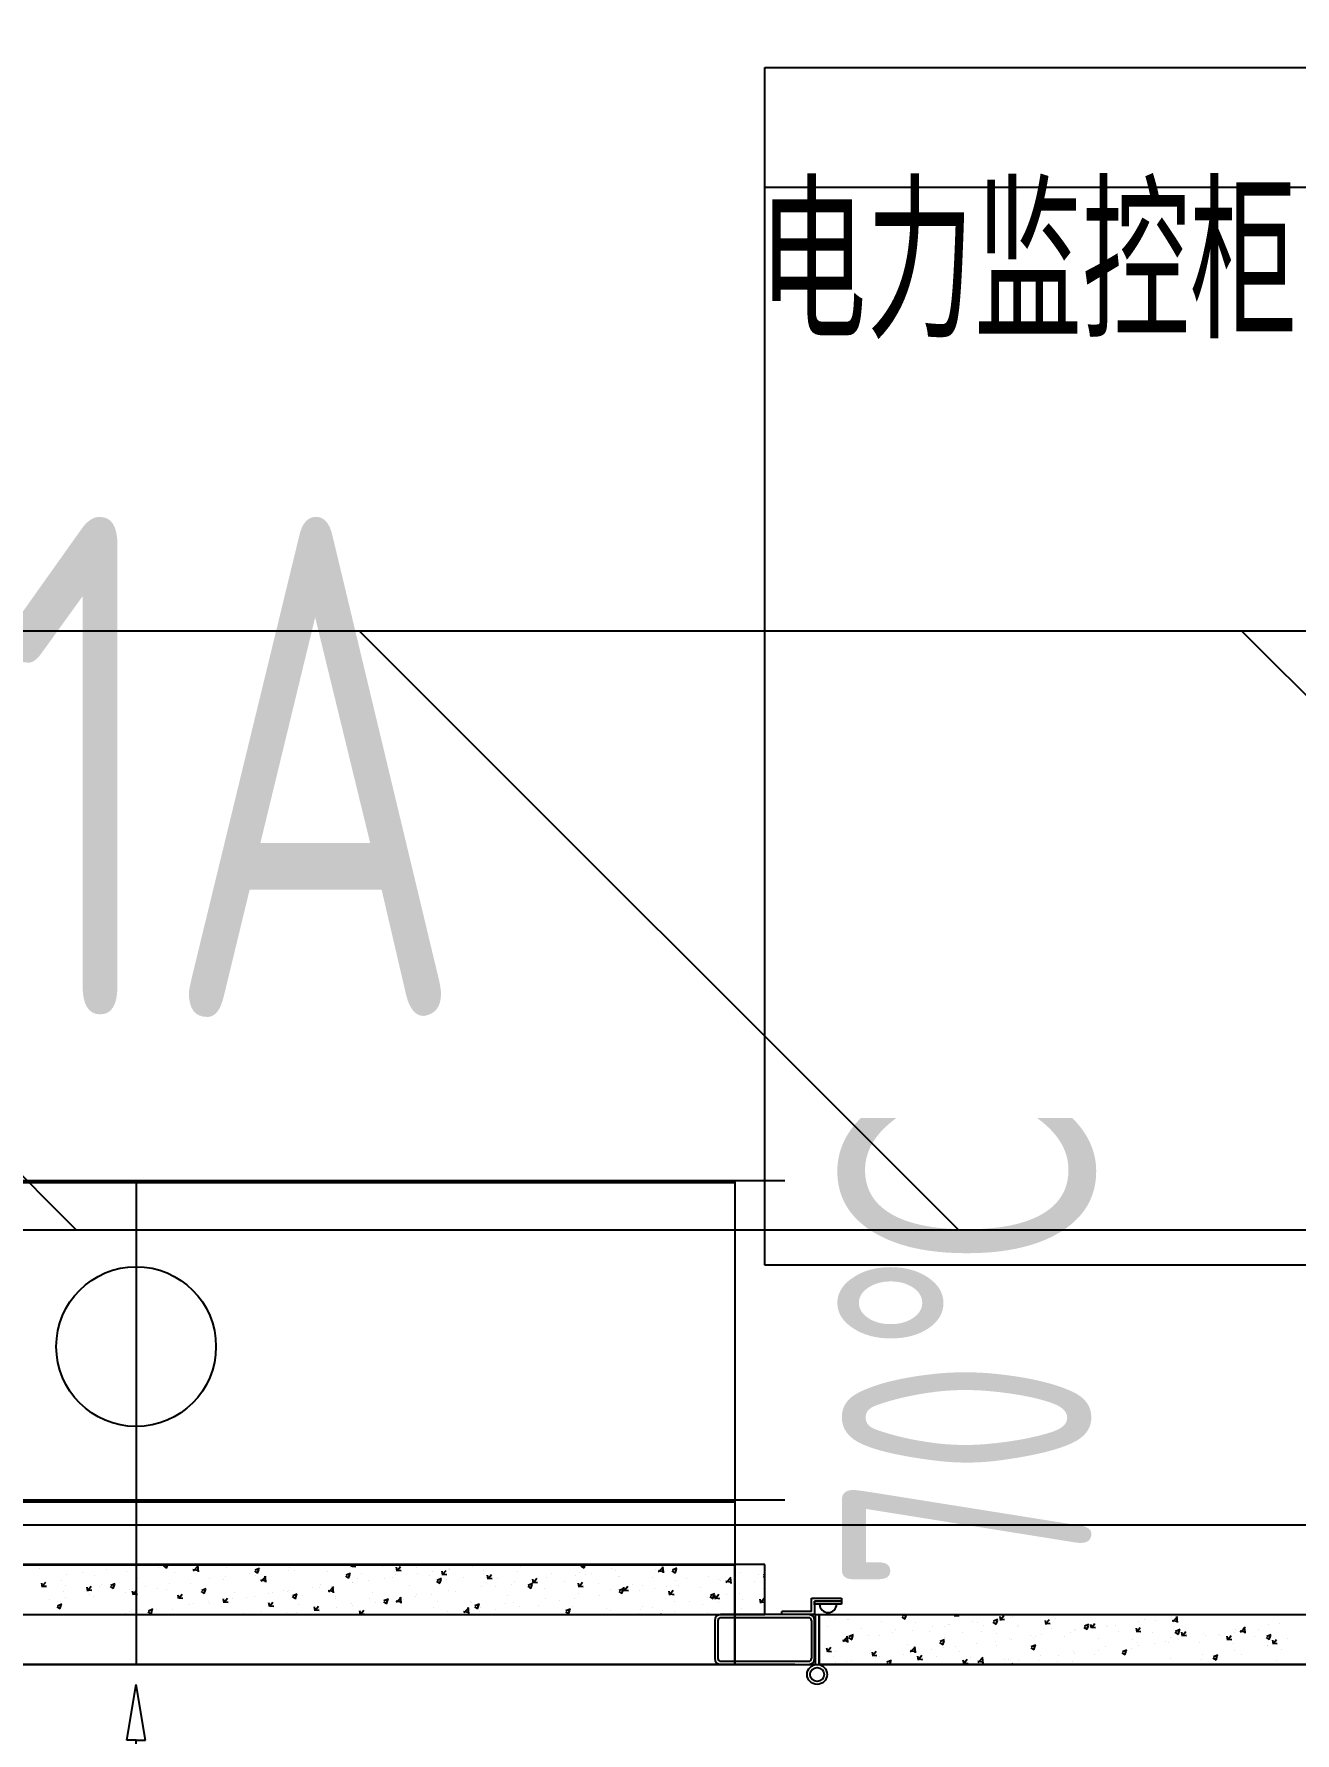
# Model space of a CAD drawing. Extents: x 758840 to 1108724, y -102573 to 143521.
# Drawn here: x 852511 to 853775, y 70424 to 72126 of the extents above; entities that cross this region are included whole.
import ezdxf
from ezdxf.enums import TextEntityAlignment as Align
from ezdxf.xclip import XClip

# ---------------------------------------------------------------- set-up
doc = ezdxf.new("R2010")
doc.units = 0
doc.header["$LTSCALE"] = 1000
doc.header["$MEASUREMENT"] = 0
for name, color, linetype in [('01装修-房间名称', 7, 'Continuous'), ('02电气-设备', 255, 'Continuous'), ('02电气-设备基础', 252, 'Continuous'), ('0421-暖通-风管-变压器区域排风', 3, 'Continuous'), ('电缆沟', 2, 'Continuous'), ('钢盖板', 6, 'Continuous')]:
    doc.layers.add(name, color=color, linetype=linetype)
doc.styles.get("Standard").update_dxf_attribs({"font": 'gbenor.shx', "bigfont": 'gbcbig.shx'})
doc.styles.add('TSSD_Dimension', font='Tssdeng.shx', dxfattribs={"width": 0.7, "bigfont": 'tssdchn.shx'})
doc.styles.add('设计说明', font='tssdeng.shx', dxfattribs={"width": 0.7, "bigfont": 'tssdchn.shx'})

# ---------------------------------------------------------------- blocks, each defined once
blk = doc.blocks.new('BD4-PAL0101-HVPM01')
at = {"layer": '02电气-设备'}
for p, q in [((8384534.9, -4142194.4), (8385134.9, -4142194.4)), ((8384534.9, -4143394.4), (8384534.9, -4142194.4)), ((8384534.9, -4142314.4), (8385134.9, -4142314.4)), ((8385134.9, -4143394.4), (8384534.9, -4143394.4)), ((8384534.9, -4143694.2), (8383684.9, -4143694.2)), ((8383932.9, -4143694.4), (8383933.3, -4143694.2)), ((8383935.5, -4143697.8), (8383936.7, -4143694.2)), ((8383962.7, -4143700.4), (8383967.6, -4143695.2)), ((8384121.2, -4143696.9), (8384120.7, -4143694.2)), ((8384121.4, -4143695.8), (8384122.7, -4143694.2)), ((8384200.5, -4143695.1), (8384200.5, -4143695.1)), ((8384252, -4143694.5), (8384252, -4143694.5)), ((8384351.3, -4143694.3), (8384351.4, -4143694.2)), ((8384353.9, -4143697.6), (8384355, -4143694.2)), ((8384425.7, -4143695), (8384425.7, -4143695)), ((8384534.9, -4143744.2), (8384534.9, -4143694.2)), ((8383808.6, -4143698.6), (8383808.6, -4143698.6)), ((8383811.4, -4143715.6), (8383814.5, -4143712)), ((8383829.9, -4143710.2), (8383829.9, -4143710.2)), ((8383835.4, -4143704.1), (8383835.4, -4143704.1)), ((8383851.3, -4143702.1), (8383851.3, -4143702.1)), ((8383862.9, -4143705.4), (8383862.9, -4143705.4)), ((8383875.4, -4143698.9), (8383875.4, -4143698.9)), ((8383895.5, -4143701), (8383895.5, -4143701)), ((8383906.9, -4143708.1), (8383906.9, -4143708.1)), ((8383927.6, -4143696.9), (8383927.6, -4143696.9)), ((8383932.4, -4143695.6), (8383935.5, -4143697.8)), ((8383943.9, -4143701.7), (8383943.9, -4143701.7)), ((8383961.7, -4143695.6), (8383961.7, -4143695.6)), ((8383962, -4143699), (8383967.7, -4143699.9)), ((8383967.5, -4143701.4), (8383966.8, -4143695.3)), ((8383978.8, -4143708.1), (8383978.8, -4143708.1)), ((8383981, -4143695.4), (8383981, -4143695.4)), ((8383992.4, -4143708.8), (8383992.4, -4143708.8)), ((8383994.7, -4143706), (8383994.7, -4143706)), ((8383995.6, -4143697), (8383995.6, -4143697)), ((8384018.8, -4143702.9), (8384018.8, -4143702.9)), ((8384023.6, -4143700.7), (8384026.8, -4143702.9)), ((8384024.2, -4143699.5), (8384028.6, -4143697.8)), ((8384024.5, -4143704.7), (8384024.5, -4143704.7)), ((8384026.8, -4143702.8), (8384028, -4143699)), ((8384029.5, -4143698.5), (8384029.5, -4143698.5)), ((8384029.8, -4143709.6), (8384035.5, -4143710.4)), ((8384030.5, -4143710.9), (8384035.4, -4143705.7)), ((8384035.2, -4143711.9), (8384034.5, -4143705.8)), ((8384057.4, -4143700), (8384057.4, -4143700)), ((8384058.9, -4143697.6), (8384058.9, -4143697.6)), ((8384063.4, -4143699.9), (8384063.4, -4143699.9)), ((8384074.8, -4143695.5), (8384074.8, -4143695.5)), ((8384090.1, -4143695.5), (8384090.1, -4143695.5)), ((8384097.3, -4143701.3), (8384097.3, -4143701.3)), ((8384114.9, -4143705.8), (8384118, -4143707.9)), ((8384115.4, -4143704.6), (8384119.9, -4143702.9)), ((8384118, -4143707.9), (8384119.3, -4143704.1)), ((8384121.4, -4143695.8), (8384125.2, -4143696.2)), ((8384122.2, -4143712.1), (8384122.2, -4143712.1)), ((8384126.5, -4143707.8), (8384126.5, -4143707.8)), ((8384131.2, -4143702.8), (8384131.2, -4143702.8)), ((8384138.1, -4143710), (8384138.1, -4143710)), ((8384151.7, -4143695.7), (8384151.7, -4143695.7)), ((8384154.3, -4143707.8), (8384154.3, -4143707.8)), ((8384162.1, -4143706.8), (8384162.1, -4143706.8)), ((8384163.5, -4143701.5), (8384163.5, -4143701.5)), ((8384165.1, -4143704.2), (8384165.1, -4143704.2)), ((8384166.8, -4143700.9), (8384166, -4143696.9)), ((8384167, -4143699.7), (8384170.1, -4143696.1)), ((8384167, -4143699.8), (8384170.8, -4143700.2)), ((8384185.6, -4143697.1), (8384185.6, -4143697.1)), ((8384186.9, -4143703.4), (8384186.9, -4143703.4)), ((8384199, -4143705.6), (8384199, -4143705.6)), ((8384202.3, -4143701.5), (8384202.3, -4143701.5)), ((8384206.1, -4143710.9), (8384209.3, -4143713)), ((8384206.7, -4143709.7), (8384211.1, -4143708)), ((8384209.3, -4143713), (8384210.6, -4143709.2)), ((8384212.3, -4143704.9), (8384211.6, -4143700.9)), ((8384212.5, -4143703.7), (8384215.6, -4143700.1)), ((8384212.5, -4143703.8), (8384216.3, -4143704.1)), ((8384215.8, -4143709), (8384215.8, -4143709)), ((8384218.1, -4143699.5), (8384218.1, -4143699.5)), ((8384219, -4143699.3), (8384219, -4143699.3)), ((8384219.5, -4143698.5), (8384219.5, -4143698.5)), ((8384232.9, -4143707.1), (8384232.9, -4143707.1)), ((8384242.2, -4143696.3), (8384242.2, -4143696.3)), ((8384252.8, -4143702.7), (8384252.8, -4143702.7)), ((8384253.4, -4143700), (8384253.4, -4143700)), ((8384257.9, -4143708.9), (8384257.1, -4143704.9)), ((8384258.1, -4143707.7), (8384261.1, -4143704.1)), ((8384258.1, -4143707.8), (8384261.9, -4143708.1)), ((8384266.8, -4143708.5), (8384266.8, -4143708.5)), ((8384283.8, -4143711.2), (8384283.8, -4143711.2)), ((8384287.3, -4143701.4), (8384287.3, -4143701.4)), ((8384289.8, -4143696.3), (8384289.8, -4143696.3)), ((8384300.7, -4143709.9), (8384300.7, -4143709.9)), ((8384303.4, -4143712.9), (8384302.7, -4143708.9)), ((8384303.6, -4143711.7), (8384306.7, -4143708)), ((8384303.6, -4143711.8), (8384307.4, -4143712.1)), ((8384305.5, -4143710.8), (8384305.5, -4143710.8)), ((8384315.9, -4143707.1), (8384315.9, -4143707.1)), ((8384321.2, -4143702.8), (8384321.2, -4143702.8)), ((8384334.6, -4143711.4), (8384334.6, -4143711.4)), ((8384345.6, -4143705.5), (8384345.6, -4143705.5)), ((8384348.9, -4143702.4), (8384348.9, -4143702.4)), ((8384349.2, -4143715.7), (8384352.2, -4143712)), ((8384350.7, -4143695.5), (8384353.9, -4143697.6)), ((8384351.1, -4143712.2), (8384351.1, -4143712.2)), ((8384355.1, -4143704.3), (8384355.1, -4143704.3)), ((8384361.5, -4143703.4), (8384361.5, -4143703.4)), ((8384381.5, -4143697.9), (8384381.5, -4143697.9)), ((8384385.6, -4143700.3), (8384385.6, -4143700.3)), ((8384388.1, -4143705.8), (8384388.1, -4143705.8)), ((8384389, -4143705.7), (8384389, -4143705.7)), ((8384422.9, -4143707.1), (8384422.9, -4143707.1)), ((8384425.2, -4143699.5), (8384425.2, -4143699.5)), ((8384428, -4143700.3), (8384433.7, -4143701.1)), ((8384428.6, -4143701.6), (8384433.6, -4143696.4)), ((8384433.4, -4143702.6), (8384432.7, -4143696.5)), ((8384442, -4143700.6), (8384445.2, -4143702.7)), ((8384442.6, -4143699.4), (8384447, -4143697.6)), ((8384445.1, -4143702.7), (8384446.4, -4143698.9)), ((8384445.8, -4143710.2), (8384445.8, -4143710.2)), ((8384456.8, -4143708.6), (8384456.8, -4143708.6)), ((8384478.4, -4143705.7), (8384478.4, -4143705.7)), ((8384489, -4143709.5), (8384489, -4143709.5)), ((8384490.7, -4143710), (8384490.7, -4143710)), ((8384495.8, -4143710.8), (8384501.4, -4143711.6)), ((8384496.4, -4143712.1), (8384501.4, -4143707)), ((8384501.2, -4143713.1), (8384500.5, -4143707.1)), ((8384504.9, -4143707.4), (8384504.9, -4143707.4)), ((8384510.4, -4143701.7), (8384510.4, -4143701.7)), ((8384524.6, -4143711.4), (8384524.6, -4143711.4)), ((8384529, -4143704.2), (8384529, -4143704.2)), ((8384533.3, -4143705.7), (8384534.9, -4143706.8)), ((8384533.8, -4143704.4), (8384534.9, -4143704)), ((8383811.2, -4143716.8), (8383810.5, -4143712.8)), ((8383811.4, -4143715.7), (8383815.2, -4143716)), ((8383818.7, -4143729.2), (8383818.7, -4143729.2)), ((8383832.8, -4143720.8), (8383832.8, -4143720.8)), ((8383834, -4143715.1), (8383834, -4143715.1)), ((8383834.6, -4143727.1), (8383834.6, -4143727.1)), ((8383856.8, -4143720.8), (8383856, -4143716.8)), ((8383857, -4143719.6), (8383860, -4143716)), ((8383857, -4143719.7), (8383860.8, -4143720)), ((8383858.7, -4143723.9), (8383858.7, -4143723.9)), ((8383862.1, -4143726.6), (8383862.1, -4143726.6)), ((8383867.9, -4143716.5), (8383867.9, -4143716.5)), ((8383869.9, -4143714.4), (8383869.9, -4143714.4)), ((8383879, -4143716.1), (8383882.2, -4143718.3)), ((8383879.6, -4143714.9), (8383884, -4143713.2)), ((8383882.1, -4143718.2), (8383883.4, -4143714.4)), ((8383894.7, -4143722.1), (8383894.7, -4143722.1)), ((8383898.8, -4143718.7), (8383898.8, -4143718.7)), ((8383902.3, -4143724.8), (8383901.6, -4143720.8)), ((8383901.8, -4143717.9), (8383901.8, -4143717.9)), ((8383902.5, -4143723.6), (8383905.6, -4143719.9)), ((8383902.5, -4143723.7), (8383906.3, -4143724)), ((8383914.7, -4143716.6), (8383914.7, -4143716.6)), ((8383926.8, -4143718), (8383926.8, -4143718)), ((8383935.7, -4143719.3), (8383935.7, -4143719.3)), ((8383938.7, -4143713.4), (8383938.7, -4143713.4)), ((8383947.9, -4143728.7), (8383947.1, -4143724.8)), ((8383948.1, -4143727.6), (8383951.1, -4143723.9)), ((8383948.1, -4143727.7), (8383951.9, -4143728)), ((8383959.8, -4143713.3), (8383959.8, -4143713.3)), ((8383969.6, -4143720.8), (8383969.6, -4143720.8)), ((8383970.3, -4143721.2), (8383973.4, -4143723.3)), ((8383970.8, -4143720), (8383975.3, -4143718.3)), ((8383973.4, -4143723.3), (8383974.7, -4143719.5)), ((8383993.4, -4143732.7), (8383992.7, -4143728.7)), ((8383993.6, -4143731.6), (8383996.7, -4143727.9)), ((8384002, -4143727.9), (8384002, -4143727.9)), ((8384003.5, -4143722.2), (8384003.5, -4143722.2)), ((8384015.4, -4143726.9), (8384015.4, -4143726.9)), ((8384023.7, -4143725.9), (8384023.7, -4143725.9)), ((8384037.4, -4143723.6), (8384037.4, -4143723.6)), ((8384042.2, -4143722.6), (8384042.2, -4143722.6)), ((8384052.4, -4143720.5), (8384052.4, -4143720.5)), ((8384056.7, -4143721.1), (8384056.7, -4143721.1)), ((8384058, -4143720.5), (8384058, -4143720.5)), ((8384061.5, -4143726.3), (8384064.7, -4143728.4)), ((8384062.1, -4143725.1), (8384066.5, -4143723.4)), ((8384064.7, -4143728.4), (8384065.9, -4143724.6)), ((8384071.3, -4143725.1), (8384071.3, -4143725.1)), ((8384082.1, -4143717.4), (8384082.1, -4143717.4)), ((8384089.3, -4143716.7), (8384089.3, -4143716.7)), ((8384089.4, -4143714.2), (8384089.4, -4143714.2)), ((8384097.6, -4143720.1), (8384103.2, -4143720.9)), ((8384098.2, -4143721.4), (8384103.2, -4143716.3)), ((8384103, -4143722.4), (8384102.3, -4143716.4)), ((8384104.7, -4143728.1), (8384104.7, -4143728.1)), ((8384105.2, -4143726.5), (8384105.2, -4143726.5)), ((8384121.4, -4143712.6), (8384121.4, -4143712.6)), ((8384139.1, -4143727.9), (8384139.1, -4143727.9)), ((8384141.7, -4143721.8), (8384141.7, -4143721.8)), ((8384153.3, -4143730.1), (8384157.8, -4143728.4)), ((8384153.6, -4143729), (8384153.6, -4143729)), ((8384166, -4143731.9), (8384170.9, -4143726.8)), ((8384170.8, -4143732.9), (8384170.1, -4143726.9)), ((8384178.7, -4143715.4), (8384178.7, -4143715.4)), ((8384185.5, -4143726.6), (8384185.5, -4143726.6)), ((8384186.2, -4143724.5), (8384186.2, -4143724.5)), ((8384201.4, -4143724.5), (8384201.4, -4143724.5)), ((8384218.2, -4143720.4), (8384218.2, -4143720.4)), ((8384225.5, -4143721.3), (8384225.5, -4143721.3)), ((8384251.2, -4143715.7), (8384251.2, -4143715.7)), ((8384265.6, -4143716.1), (8384265.6, -4143716.1)), ((8384277, -4143724.9), (8384277, -4143724.9)), ((8384281.5, -4143714), (8384281.5, -4143714)), ((8384297.4, -4143716), (8384300.5, -4143718.1)), ((8384297.9, -4143714.7), (8384302.4, -4143713)), ((8384300.5, -4143718.1), (8384301.8, -4143714.3)), ((8384314.1, -4143718.6), (8384314.1, -4143718.6)), ((8384315.1, -4143728.3), (8384315.1, -4143728.3)), ((8384344.8, -4143728.5), (8384344.8, -4143728.5)), ((8384348.1, -4143723.5), (8384348.1, -4143723.5)), ((8384349, -4143716.8), (8384348.2, -4143712.9)), ((8384349.2, -4143715.8), (8384353, -4143716.1)), ((8384368.5, -4143712.8), (8384368.5, -4143712.8)), ((8384368.9, -4143725.3), (8384368.9, -4143725.3)), ((8384380.7, -4143719), (8384380.7, -4143719)), ((8384388.6, -4143721.1), (8384391.8, -4143723.2)), ((8384389.2, -4143719.8), (8384393.6, -4143718.1)), ((8384391.8, -4143723.2), (8384393.1, -4143719.4)), ((8384394.5, -4143720.8), (8384393.8, -4143716.8)), ((8384394.7, -4143719.7), (8384397.8, -4143716)), ((8384394.7, -4143719.8), (8384398.5, -4143720.1)), ((8384402.4, -4143714.2), (8384402.4, -4143714.2)), ((8384409, -4143720), (8384409, -4143720)), ((8384412.8, -4143715), (8384412.8, -4143715)), ((8384424.9, -4143717.9), (8384424.9, -4143717.9)), ((8384436.3, -4143715.7), (8384436.3, -4143715.7)), ((8384440, -4143724.8), (8384439.3, -4143720.8)), ((8384440.3, -4143723.6), (8384443.3, -4143720)), ((8384440.3, -4143723.7), (8384444.1, -4143724.1)), ((8384448.9, -4143714.8), (8384448.9, -4143714.8)), ((8384470.2, -4143717.1), (8384470.2, -4143717.1)), ((8384477.6, -4143726.9), (8384477.6, -4143726.9)), ((8384479.9, -4143726.2), (8384483.1, -4143728.3)), ((8384480.5, -4143724.9), (8384484.9, -4143723.2)), ((8384483, -4143728.3), (8384484.3, -4143724.4)), ((8384485.6, -4143728.8), (8384484.9, -4143724.8)), ((8384485.8, -4143727.6), (8384488.9, -4143724)), ((8384485.8, -4143727.7), (8384489.6, -4143728.1)), ((8384496.6, -4143724.7), (8384496.6, -4143724.7)), ((8384504.1, -4143718.5), (8384504.1, -4143718.5)), ((8384509.7, -4143722.8), (8384509.7, -4143722.8)), ((8384512.3, -4143729.3), (8384512.3, -4143729.3)), ((8384531.1, -4143732.8), (8384530.4, -4143728.8)), ((8384531.4, -4143731.6), (8384534.4, -4143728)), ((8384533.6, -4143718.3), (8384533.6, -4143718.3)), ((8384581.9, -4143730.8), (8384581.9, -4143727.8)), ((8384581.9, -4143727.8), (8384611.9, -4143727.8)), ((8384581.9, -4143741.3), (8384581.9, -4143727.8)), ((8384581.9, -4143727.8), (8384584.9, -4143727.8)), ((8384611.9, -4143727.8), (8384611.9, -4143730.8)), ((8383684.9, -4143744.2), (8384534.9, -4143744.2)), ((8383825.6, -4143736.6), (8383828.8, -4143738.7)), ((8383826.2, -4143735.4), (8383830.7, -4143733.7)), ((8383828.8, -4143738.7), (8383830.1, -4143734.9)), ((8383829.1, -4143731.3), (8383829.1, -4143731.3)), ((8383882.1, -4143743.7), (8383882.1, -4143743.7)), ((8383894, -4143743.2), (8383894, -4143743.2)), ((8383898, -4143741.6), (8383898, -4143741.6)), ((8383916.9, -4143741.7), (8383920.1, -4143743.8)), ((8383917.5, -4143740.5), (8383921.9, -4143738.7)), ((8383920, -4143743.8), (8383921.3, -4143740)), ((8383922, -4143738.4), (8383922, -4143738.4)), ((8383926, -4143739.2), (8383926, -4143739.2)), ((8383941.3, -4143739.6), (8383941.3, -4143739.6)), ((8383959, -4143734.4), (8383959, -4143734.4)), ((8383962.1, -4143733.2), (8383962.1, -4143733.2)), ((8383978, -4143731.1), (8383978, -4143731.1)), ((8383978.3, -4143733.2), (8383978.3, -4143733.2)), ((8383991.6, -4143729.9), (8383991.6, -4143729.9)), ((8383993.6, -4143731.7), (8383997.4, -4143732)), ((8384012.1, -4143744.2), (8384013.2, -4143743.8)), ((8384030.6, -4143740.8), (8384030.6, -4143740.8)), ((8384038.9, -4143736.7), (8384038.2, -4143732.7)), ((8384039.2, -4143735.5), (8384042.2, -4143731.9)), ((8384039.2, -4143735.6), (8384042.9, -4143736)), ((8384055.9, -4143742.3), (8384055.9, -4143742.3)), ((8384065.4, -4143742.4), (8384065.4, -4143742.4)), ((8384067.6, -4143734.5), (8384067.6, -4143734.5)), ((8384084.5, -4143740.7), (8384083.8, -4143736.7)), ((8384084.7, -4143739.5), (8384087.8, -4143735.9)), ((8384084.7, -4143739.6), (8384088.5, -4143740)), ((8384088.5, -4143737.8), (8384088.5, -4143737.8)), ((8384105.5, -4143737.1), (8384105.5, -4143737.1)), ((8384120.6, -4143733.7), (8384120.6, -4143733.7)), ((8384121.4, -4143735), (8384121.4, -4143735)), ((8384130, -4143744.2), (8384129.3, -4143740.7)), ((8384130.2, -4143743.6), (8384134, -4143743.9)), ((8384130.3, -4143743.5), (8384133.3, -4143739.9)), ((8384145.4, -4143731.9), (8384145.4, -4143731.9)), ((8384152.8, -4143731.4), (8384155.9, -4143733.5)), ((8384155.9, -4143733.5), (8384157.2, -4143729.7)), ((8384165.4, -4143730.6), (8384171, -4143731.5)), ((8384165.9, -4143744), (8384165.9, -4143744)), ((8384173, -4143729.4), (8384173, -4143729.4)), ((8384178.5, -4143744.2), (8384178.9, -4143743.9)), ((8384203, -4143737.6), (8384203, -4143737.6)), ((8384206.9, -4143730.8), (8384206.9, -4143730.8)), ((8384217.5, -4143741.6), (8384217.5, -4143741.6)), ((8384233.1, -4143741.1), (8384238.8, -4143742)), ((8384233.8, -4143742.4), (8384238.7, -4143737.3)), ((8384238.5, -4143743.4), (8384237.8, -4143737.4)), ((8384240, -4143731.3), (8384240, -4143731.3)), ((8384240.8, -4143732.2), (8384240.8, -4143732.2)), ((8384244, -4143736.5), (8384247.2, -4143738.6)), ((8384244.6, -4143735.2), (8384249, -4143733.5)), ((8384247.2, -4143738.6), (8384248.5, -4143734.7)), ((8384248.9, -4143741.1), (8384248.9, -4143741.1)), ((8384250.4, -4143736.8), (8384250.4, -4143736.8)), ((8384264.8, -4143739), (8384264.8, -4143739)), ((8384274.7, -4143733.7), (8384274.7, -4143733.7)), ((8384283.1, -4143732.3), (8384283.1, -4143732.3)), ((8384288.8, -4143735.8), (8384288.8, -4143735.8)), ((8384308.6, -4143735.1), (8384308.6, -4143735.1)), ((8384328.9, -4143730.6), (8384328.9, -4143730.6)), ((8384335.3, -4143741.5), (8384338.4, -4143743.7)), ((8384335.8, -4143740.3), (8384340.3, -4143738.6)), ((8384338.4, -4143743.7), (8384339.7, -4143739.8)), ((8384342.5, -4143736.5), (8384342.5, -4143736.5)), ((8384376.3, -4143738), (8384376.3, -4143738)), ((8384379.9, -4143740.2), (8384379.9, -4143740.2)), ((8384385.5, -4143743.7), (8384385.5, -4143743.7)), ((8384408.2, -4143743), (8384408.2, -4143743)), ((8384410.2, -4143739.4), (8384410.2, -4143739.4)), ((8384412, -4143736.1), (8384412, -4143736.1)), ((8384422.6, -4143737.4), (8384422.6, -4143737.4)), ((8384430.1, -4143744.2), (8384431.6, -4143743.7)), ((8384432.2, -4143739.8), (8384432.2, -4143739.8)), ((8384444.1, -4143740.8), (8384444.1, -4143740.8)), ((8384445, -4143731.3), (8384445, -4143731.3)), ((8384459.6, -4143731), (8384459.6, -4143731)), ((8384472.3, -4143734.5), (8384472.3, -4143734.5)), ((8384478, -4143742.3), (8384478, -4143742.3)), ((8384488.2, -4143732.4), (8384488.2, -4143732.4)), ((8384578.9, -4143744.3), (8384490.9, -4143744.3)), ((8384508.9, -4143744), (8384508.9, -4143744)), ((8384511.8, -4143738.6), (8384511.8, -4143738.6)), ((8384511.9, -4143743.7), (8384511.9, -4143743.7)), ((8384531.4, -4143731.7), (8384534.9, -4143732)), ((8384581.9, -4143741.3), (8384551.9, -4143741.3)), ((8384551.9, -4143744.3), (8384551.9, -4143741.3)), ((8384584.9, -4143744.3), (8384551.9, -4143744.3)), ((8384611.9, -4143730.8), (8384584.9, -4143730.8)), ((8384584.9, -4143730.8), (8384584.9, -4143744.3)), ((8384584.9, -4143734.6), (8384584.9, -4143730.8)), ((8384584.9, -4143730.8), (8384611.9, -4143730.8)), ((8384611.9, -4143733.8), (8384584.9, -4143733.8)), ((8384585.4, -4143744.3), (8384585.4, -4143794.5)), ((8384585.4, -4143744.3), (8384589.4, -4143744.3)), ((8384589.4, -4143744.3), (8384589.4, -4143794.5)), ((8384589.4, -4143744.4), (8385831.9, -4143744.4)), ((8384589.4, -4143794.4), (8384589.4, -4143744.4)), ((8384611.9, -4143730.8), (8384611.9, -4143733.8)), ((8384672.8, -4143745.6), (8384675.9, -4143744.4)), ((8384675.4, -4143749), (8384676.7, -4143745.1)), ((8384725.8, -4143746.1), (8384725.5, -4143744.4)), ((8384725.9, -4143745), (8384726.4, -4143744.4)), ((8384725.9, -4143745.1), (8384729.7, -4143745.4)), ((8384771.4, -4143750.1), (8384770.7, -4143746.1)), ((8384771.5, -4143749), (8384774.5, -4143745.3)), ((8384782.8, -4143746), (8384782.8, -4143746)), ((8384943.8, -4143751.4), (8384948.7, -4143746.2)), ((8384966.1, -4143744.7), (8384966.1, -4143744.7)), ((8384484.9, -4143750.3), (8384484.9, -4143788.3)), ((8384488.1, -4143750.3), (8384488.1, -4143788.3)), ((8384578.9, -4143747.5), (8384490.9, -4143747.5)), ((8384581.7, -4143750.3), (8384581.7, -4143788.3)), ((8384584.9, -4143788.3), (8384584.9, -4143750.3)), ((8384597.9, -4143756.6), (8384597.9, -4143756.6)), ((8384599.3, -4143747.3), (8384599.3, -4143747.3)), ((8384606.2, -4143748.7), (8384606.2, -4143748.7)), ((8384618.2, -4143748.8), (8384618.2, -4143748.8)), ((8384618.4, -4143749.5), (8384618.4, -4143749.5)), ((8384631.8, -4143758), (8384631.8, -4143758)), ((8384652.3, -4143750.9), (8384652.3, -4143750.9)), ((8384662.6, -4143761.8), (8384662.6, -4143761.8)), ((8384665.7, -4143759.4), (8384665.7, -4143759.4)), ((8384672.3, -4143746.8), (8384675.4, -4143749)), ((8384683, -4143760.7), (8384683, -4143760.7)), ((8384686.2, -4143752.3), (8384686.2, -4143752.3)), ((8384699.6, -4143760.9), (8384699.6, -4143760.9)), ((8384702.7, -4143756.5), (8384702.7, -4143756.5)), ((8384715.1, -4143756.6), (8384715.1, -4143756.6)), ((8384718.6, -4143754.4), (8384718.6, -4143754.4)), ((8384720.1, -4143753.8), (8384720.1, -4143753.8)), ((8384733.5, -4143762.3), (8384733.5, -4143762.3)), ((8384742.7, -4143751.3), (8384742.7, -4143751.3)), ((8384748.1, -4143751.9), (8384748.1, -4143751.9)), ((8384751.7, -4143761.2), (8384751.7, -4143761.2)), ((8384754, -4143755.2), (8384754, -4143755.2)), ((8384763.5, -4143751.9), (8384766.7, -4143754.1)), ((8384764.1, -4143750.7), (8384768.5, -4143748.9)), ((8384766.7, -4143754), (8384768, -4143750.2)), ((8384771.5, -4143749), (8384775.3, -4143749.4)), ((8384780.7, -4143747.4), (8384780.7, -4143747.4)), ((8384787.9, -4143756.6), (8384787.9, -4143756.6)), ((8384788.8, -4143754.8), (8384788.8, -4143754.8)), ((8384816.9, -4143754.1), (8384816.2, -4143750.1)), ((8384817, -4143752.9), (8384820.1, -4143749.3)), ((8384817, -4143753), (8384820.8, -4143753.4)), ((8384821.8, -4143758.1), (8384821.8, -4143758.1)), ((8384825.8, -4143748.4), (8384825.8, -4143748.4)), ((8384841, -4143762.4), (8384841, -4143762.4)), ((8384845, -4143759.7), (8384845, -4143759.7)), ((8384846.1, -4143760.5), (8384846.1, -4143760.5)), ((8384854.8, -4143757), (8384857.9, -4143759.1)), ((8384855.4, -4143755.7), (8384859.8, -4143754)), ((8384855.7, -4143759.5), (8384855.7, -4143759.5)), ((8384857.9, -4143759.1), (8384859.2, -4143755.3)), ((8384862.5, -4143758.1), (8384861.8, -4143754.1)), ((8384862, -4143758.4), (8384862, -4143758.4)), ((8384862.6, -4143756.9), (8384865.6, -4143753.3)), ((8384862.6, -4143757), (8384866.4, -4143757.4)), ((8384877.6, -4143755.3), (8384877.6, -4143755.3)), ((8384878.1, -4143756), (8384878.1, -4143756)), ((8384886.1, -4143755.2), (8384886.1, -4143755.2)), ((8384889.6, -4143760.9), (8384889.6, -4143760.9)), ((8384908, -4143762.1), (8384907.3, -4143758.1)), ((8384908.1, -4143760.9), (8384911.2, -4143757.3)), ((8384908.1, -4143761), (8384911.9, -4143761.3)), ((8384909.6, -4143751.2), (8384909.6, -4143751.2)), ((8384915.1, -4143749.7), (8384915.1, -4143749.7)), ((8384923.5, -4143762.4), (8384923.5, -4143762.4)), ((8384926.2, -4143750), (8384926.2, -4143750)), ((8384942.1, -4143747.9), (8384942.1, -4143747.9)), ((8384942.6, -4143746.4), (8384942.6, -4143746.4)), ((8384943.2, -4143750.1), (8384948.8, -4143751)), ((8384946, -4143762.1), (8384949.2, -4143764.2)), ((8384946.6, -4143760.8), (8384951.1, -4143759.1)), ((8384948.6, -4143752.4), (8384947.9, -4143746.3)), ((8384949.2, -4143764.2), (8384950.5, -4143760.4)), ((8384953.6, -4143766), (8384952.8, -4143762.1)), ((8384953.7, -4143764.9), (8384956.7, -4143761.3)), ((8384974.5, -4143763.1), (8384974.5, -4143763.1)), ((8385005.4, -4143762.4), (8385005.4, -4143762.4)), ((8385006.5, -4143759), (8385006.5, -4143759)), ((8385010.9, -4143760.6), (8385016.6, -4143761.5)), ((8385011.6, -4143761.9), (8385016.5, -4143756.7)), ((8385013.4, -4143759.2), (8385013.4, -4143759.2)), ((8385016.4, -4143762.9), (8385015.7, -4143756.8)), ((8385029.5, -4143759.2), (8385029.5, -4143759.2)), ((8385039.5, -4143754.3), (8385039.5, -4143754.3)), ((8385050.4, -4143752.8), (8385050.4, -4143752.8)), ((8384598, -4143781.9), (8384597.3, -4143777.9)), ((8384598.1, -4143780.8), (8384601.2, -4143777.1)), ((8384612.7, -4143769.9), (8384618.4, -4143770.8)), ((8384613.4, -4143771.2), (8384618.3, -4143766.1)), ((8384617.4, -4143769.9), (8384617.4, -4143769.9)), ((8384618.2, -4143772.2), (8384617.5, -4143766.1)), ((8384618.9, -4143767.3), (8384622.1, -4143769.5)), ((8384619.5, -4143766), (8384623.9, -4143764.3)), ((8384622.1, -4143769.4), (8384623.3, -4143765.6)), ((8384622.7, -4143767.1), (8384622.7, -4143767.1)), ((8384638.6, -4143765), (8384638.6, -4143765)), ((8384640.6, -4143780.2), (8384640.6, -4143780.2)), ((8384650.4, -4143765.2), (8384650.4, -4143765.2)), ((8384677.7, -4143773.9), (8384677.7, -4143773.9)), ((8384681.1, -4143781.7), (8384686.1, -4143776.6)), ((8384685.9, -4143782.7), (8384685.2, -4143776.7)), ((8384701.9, -4143779.5), (8384701.9, -4143779.5)), ((8384710.2, -4143772.4), (8384713.3, -4143774.5)), ((8384710.7, -4143771.1), (8384715.2, -4143769.4)), ((8384713.3, -4143774.5), (8384714.6, -4143770.7)), ((8384714.3, -4143777.8), (8384714.3, -4143777.8)), ((8384714.7, -4143767.5), (8384714.7, -4143767.5)), ((8384726, -4143776.3), (8384726, -4143776.3)), ((8384747.3, -4143773), (8384747.3, -4143773)), ((8384766.1, -4143771), (8384766.1, -4143771)), ((8384767, -4143775.1), (8384767, -4143775.1)), ((8384767.4, -4143763.7), (8384767.4, -4143763.7)), ((8384779.9, -4143768.6), (8384779.9, -4143768.6)), ((8384782, -4143768.9), (8384782, -4143768.9)), ((8384801.3, -4143765.2), (8384801.3, -4143765.2)), ((8384801.4, -4143777.5), (8384804.6, -4143779.6)), ((8384802, -4143776.2), (8384806.4, -4143774.5)), ((8384804, -4143768.7), (8384804, -4143768.7)), ((8384804.6, -4143779.6), (8384805.9, -4143775.8)), ((8384806, -4143765.8), (8384806, -4143765.8)), ((8384812, -4143764.5), (8384812, -4143764.5)), ((8384835.2, -4143766.6), (8384835.2, -4143766.6)), ((8384869.1, -4143768), (8384869.1, -4143768)), ((8384869.4, -4143780.3), (8384869.4, -4143780.3)), ((8384876.8, -4143776.4), (8384876.8, -4143776.4)), ((8384893.3, -4143781.3), (8384897.7, -4143779.6)), ((8384902.3, -4143778.3), (8384902.3, -4143778.3)), ((8384903, -4143769.5), (8384903, -4143769.5)), ((8384908.9, -4143772.3), (8384908.9, -4143772.3)), ((8384909.5, -4143775), (8384909.5, -4143775)), ((8384925.4, -4143772.9), (8384925.4, -4143772.9)), ((8384936.9, -4143770.9), (8384936.9, -4143770.9)), ((8384939.3, -4143771.9), (8384939.3, -4143771.9)), ((8384941.9, -4143767.6), (8384941.9, -4143767.6)), ((8384949.4, -4143769.7), (8384949.4, -4143769.7)), ((8384953.7, -4143765), (8384957.5, -4143765.3)), ((8384957.4, -4143763.8), (8384957.4, -4143763.8)), ((8384970.7, -4143772.3), (8384970.7, -4143772.3)), ((8384976.4, -4143765.5), (8384976.4, -4143765.5)), ((8384989.5, -4143764.5), (8384989.5, -4143764.5)), ((8384991.3, -4143765.2), (8384991.3, -4143765.2)), ((8384999.1, -4143770), (8384998.4, -4143766)), ((8384999.2, -4143768.9), (8385002.3, -4143765.2)), ((8384999.2, -4143769), (8385003, -4143769.3)), ((8385004.6, -4143773.8), (8385004.6, -4143773.8)), ((8385005.8, -4143780.2), (8385005.8, -4143780.2)), ((8385025.2, -4143766.7), (8385025.2, -4143766.7)), ((8385037.3, -4143767.2), (8385040.4, -4143769.3)), ((8385037.9, -4143765.9), (8385042.3, -4143764.2)), ((8385038.5, -4143775.2), (8385038.5, -4143775.2)), ((8385038.7, -4143775.4), (8385038.7, -4143775.4)), ((8385040.4, -4143769.3), (8385041.7, -4143765.5)), ((8385044.7, -4143774), (8385043.9, -4143770)), ((8385044.7, -4143773), (8385048.5, -4143773.3)), ((8385044.8, -4143772.9), (8385047.8, -4143769.2)), ((8385052.9, -4143779), (8385052.9, -4143779)), ((8385059.1, -4143768.1), (8385059.1, -4143768.1)), ((8381447.4, -4143794.4), (8394807.4, -4143794.4)), ((8384490.9, -4143791.1), (8384578.9, -4143791.1)), ((8384490.9, -4143794.3), (8384578.9, -4143794.3)), ((8385831.9, -4143794.4), (8384589.4, -4143794.4)), ((8384598.1, -4143780.9), (8384601.9, -4143781.2)), ((8384603.6, -4143786.6), (8384603.6, -4143786.6)), ((8384605.8, -4143781.8), (8384605.8, -4143781.8)), ((8384606, -4143792.1), (8384606, -4143792.1)), ((8384616.7, -4143791.1), (8384616.7, -4143791.1)), ((8384621.9, -4143790), (8384621.9, -4143790)), ((8384639.6, -4143783.2), (8384639.6, -4143783.2)), ((8384643.6, -4143785.9), (8384642.8, -4143781.9)), ((8384643.6, -4143784.9), (8384647.4, -4143785.2)), ((8384643.7, -4143784.8), (8384646.7, -4143781.1)), ((8384645.9, -4143786.9), (8384645.9, -4143786.9)), ((8384649.6, -4143786.3), (8384649.6, -4143786.3)), ((8384655.9, -4143794.2), (8384655.9, -4143794.2)), ((8384656.8, -4143792.9), (8384659, -4143794.4)), ((8384657.4, -4143791.6), (8384661.8, -4143789.9)), ((8384660.2, -4143794.4), (8384661.2, -4143791.2)), ((8384673.5, -4143784.6), (8384673.5, -4143784.6)), ((8384680.5, -4143780.4), (8384686.2, -4143781.3)), ((8384682.3, -4143781.8), (8384682.3, -4143781.8)), ((8384686, -4143781.6), (8384686, -4143781.6)), ((8384689.1, -4143789.9), (8384688.4, -4143785.9)), ((8384689.2, -4143788.8), (8384692.3, -4143785.1)), ((8384689.2, -4143788.8), (8384693, -4143789.2)), ((8384692.9, -4143787.8), (8384692.9, -4143787.8)), ((8384707.4, -4143786.1), (8384707.4, -4143786.1)), ((8384729.9, -4143781.5), (8384729.9, -4143781.5)), ((8384734.7, -4143793.9), (8384733.9, -4143789.9)), ((8384734.7, -4143792.7), (8384737.8, -4143789.1)), ((8384734.7, -4143792.8), (8384738.5, -4143793.2)), ((8384741.3, -4143787.5), (8384741.3, -4143787.5)), ((8384746.5, -4143794.2), (8384746.5, -4143794.2)), ((8384748.3, -4143790.9), (8384753.9, -4143791.8)), ((8384748.9, -4143792.2), (8384753.8, -4143787.1)), ((8384753.7, -4143793.2), (8384753, -4143787.2)), ((8384765.3, -4143794), (8384765.3, -4143794)), ((8384775.2, -4143788.9), (8384775.2, -4143788.9)), ((8384779.1, -4143789.7), (8384779.1, -4143789.7)), ((8384779.6, -4143794.4), (8384779.5, -4143793.9)), ((8384782.3, -4143794.4), (8384783.4, -4143793.1)), ((8384789.3, -4143790.8), (8384789.3, -4143790.8)), ((8384809.1, -4143790.4), (8384809.1, -4143790.4)), ((8384811.2, -4143785.6), (8384811.2, -4143785.6)), ((8384828.2, -4143791), (8384828.2, -4143791)), ((8384829.4, -4143785.5), (8384829.4, -4143785.5)), ((8384843, -4143791.8), (8384843, -4143791.8)), ((8384844.2, -4143780.9), (8384844.2, -4143780.9)), ((8384845.3, -4143783.4), (8384845.3, -4143783.4)), ((8384865.3, -4143784.6), (8384865.3, -4143784.6)), ((8384876.9, -4143793.2), (8384876.9, -4143793.2)), ((8384892.7, -4143782.6), (8384895.8, -4143784.7)), ((8384895.8, -4143784.7), (8384897.1, -4143780.9)), ((8384908.1, -4143793.5), (8384908.1, -4143793.5)), ((8384941.1, -4143788.7), (8384941.1, -4143788.7)), ((8384972.8, -4143789.5), (8384972.8, -4143789.5)), ((8384973.7, -4143784.2), (8384973.7, -4143784.2)), ((8384983.9, -4143787.7), (8384987.1, -4143789.8)), ((8384984.5, -4143786.4), (8384989, -4143784.7)), ((8384987.1, -4143789.8), (8384988.4, -4143785.9)), ((8384988.7, -4143787.4), (8384988.7, -4143787.4)), ((8385012.8, -4143784.2), (8385012.8, -4143784.2)), ((8385047.8, -4143790.7), (8385047.8, -4143790.7))]:
    blk.add_line(p, q, dxfattribs=at)
for radius in [10, 7]:
    blk.add_circle((8384587.4, -4143804.3), radius, dxfattribs=at)
for centre, radius, start, end in [((8384490.9, -4143750.3), 6, 90, 180), ((8384578.9, -4143750.3), 6, 0, 90), ((8384598.4, -4143733.8), 8.49, 180, 0), ((8384490.9, -4143750.3), 2.8, 90, 180), ((8384578.9, -4143750.3), 2.8, 0, 90), ((8384490.9, -4143788.3), 6, 180, 270), ((8384490.9, -4143788.3), 2.8, 180, 270), ((8384578.9, -4143788.3), 6, 270, 0), ((8384578.9, -4143788.3), 2.8, 270, 0)]:
    blk.add_arc(centre, radius, start, end, dxfattribs=at)
blk.add_text('电力监控柜', height=150, dxfattribs=at).set_placement((8384528.8, -4142465.8))
blk = doc.blocks.new('HFfh2')
for p, q in [((-4.431, 0), (-3.933, 1.945)), ((-3.933, 1.945), (-3.933, -0.007)), ((-5.847, 0), (-1.849, 0)), ((-3.431, 0), (-3.933, -1.958)), ((-1.849, 0.315), (0, 0)), ((-1.849, 0), (-1.849, 0.315)), ((-1.849, 0), (-1.849, -0.315)), ((-3.933, -1.958), (-3.933, -0.007)), ((-1.849, -0.315), (0, 0))]:
    blk.add_line(p, q)
blk = doc.blocks.new('*U456')
blk.add_line((0.35, 0), (-0.35, 0))
blk.add_circle((0, 0), 0.25)
blk = doc.blocks.new('配电区域 中压区域进风')
at = {"layer": '0421-暖通-风管-变压器区域排风', "color": 3}
for p, q in [((839571, 71083.3, 0), (838271, 71083.3, 0)), ((838321, 71081.6, 0), (839521, 71081.6, 0)), ((838921, 71083.3, 0), (838921, 70598.5, 0)), ((839521, 71083.3, 0), (839521, 70598.5, 0)), ((839521, 71081.6, 0), (839521, 70761.6, 0)), ((839571, 70763.3, 0), (838271, 70763.3, 0)), ((838321, 70761.6, 0), (839521, 70761.6, 0)), ((838321, 70698.5, 0), (839521, 70698.5, 0)), ((839521, 70698.5, 0), (839521, 70598.5, 0)), ((838321, 70598.5, 0), (839521, 70598.5, 0))]:
    blk.add_line(p, q, dxfattribs=at)
blk.add_point((838921, 70648.5, 0), dxfattribs=at)
at = {"layer": '0421-暖通-风管-变压器区域排风', "color": 3, "rotation": 90}
for name, p, xscale, yscale in [('*U456', (838921, 70917.1, 0), 320, 320), ('HFfh2', (838921, 70578.4, 50), 30, 30)]:
    blk.add_blockref(name, p, dxfattribs=dict(at, xscale=xscale, yscale=yscale))
at = {"layer": '0421-暖通-风管-变压器区域排风', "color": 3, "style": 'TSSD_Dimension', "width": 0.7}
blk.add_text('70℃', height=250, rotation=90, dxfattribs=at).set_placement((839753.1, 70917.2, 0), align=Align.MIDDLE_CENTER)
at = {"layer": '0421-暖通-风管-变压器区域排风', "color": 3}
mesh = blk.add_polymesh((2, 7), dxfattribs=at)
for k, corner in enumerate([(838321, 70698.5, 0), (838271, 70698.5, 0), (838521, 70698.5, 0), (838621, 70698.5, 0), (838721, 70698.5, 0), (839421, 70698.5, 0), (839521, 70698.5, 0), (838321, 70698.5, 600), (838271, 70698.5, 600), (838521, 70698.5, 600), (838621, 70698.5, 600), (838721, 70698.5, 600), (839421, 70698.5, 600), (839521, 70698.5, 600)]):
    mesh.set_mesh_vertex(divmod(k, 7), corner)
mesh = blk.add_polymesh((2, 7), dxfattribs=at)
for k, corner in enumerate([(839521, 70698.5, 0), (839521, 70698.5, 0), (839521, 70673.5, 0), (839521, 70648.5, 0), (839521, 70623.5, 0), (839521, 70598.5, 0), (839521, 70598.5, 0), (839521, 70698.5, 600), (839521, 70698.5, 600), (839521, 70673.5, 600), (839521, 70648.5, 600), (839521, 70623.5, 600), (839521, 70598.5, 600), (839521, 70598.5, 600)]):
    mesh.set_mesh_vertex(divmod(k, 7), corner)
mesh = blk.add_polymesh((2, 7), dxfattribs=at)
for k, corner in enumerate([(838261, 70598.5, 0), (838531, 70598.5, 0), (838501, 70598.5, 0), (838621, 70598.5, 0), (838741, 70598.5, 0), (839461, 70598.5, 0), (839581, 70598.5, 0), (838261, 70598.5, 600), (838531, 70598.5, 600), (838501, 70598.5, 600), (838621, 70598.5, 600), (838741, 70598.5, 600), (839461, 70598.5, 600), (839581, 70598.5, 600)]):
    mesh.set_mesh_vertex(divmod(k, 7), corner)
blk = doc.blocks.new('A$C675A25EF')
at = {"layer": '钢盖板'}
h = blk.add_hatch(dxfattribs=at)
h.set_pattern_fill('ANSI31', color=8, scale=5000, style=0)
h.set_pattern_definition([(45, (-316780.8, -189325), (-441.94174, 441.94174), [])])
h.paths.add_polyline_path([(56721.3, -23142), (62139.3, -23142), (62139.3, -23542), (56721.3, -23542)], flags=16)
h.paths.add_polyline_path([(62839.3, -23142), (171003.3, -23142), (171003.3, -23542), (62839.3, -23542)], flags=16)
h.paths.add_polyline_path([(171703.3, -23142), (177121.3, -23142), (177121.3, -23542), (171703.3, -23542)], flags=16)
h.paths.add_polyline_path([(177121.3, -47841.9), (177821.3, -47841.9), (177821.3, -24642), (178221.3, -24242), (211693.3, -24242), (211693.3, -25341.9), (211993.3, -25341.9), (211993.3, -24242), (216517.3, -24242), (216517.3, -25341.9), (216817.3, -25341.9), (216817.3, -24242), (216811.3, -24242), (216811.3, -23542), (177821.3, -23542), (177821.3, -23142), (216817.3, -23142), (216817.3, -21342.1), (216517.3, -21342.1), (216517.3, -22442), (211993.3, -22442), (211993.3, -21342.1), (211693.3, -21342.1), (211693.3, -22442), (192141.8, -22442), (192141.8, -21542), (194493.8, -21542), (194493.8, -20942), (184491.8, -20942), (184491.8, -21542), (185341.8, -21542), (185341.8, -22442), (169651.3, -22442), (169651.3, -21542), (171703.3, -21542), (171703.3, -20939.3), (161803.3, -20939.3), (161803.3, -21542), (162851.3, -21542), (162851.3, -22442), (143449.3, -22442), (143449.3, -21342.1), (143149.3, -21342.1), (143149.3, -22442), (138625.3, -22442), (138625.3, -21342.1), (138325.3, -21342.1), (138325.3, -22442), (95517.3, -22442), (95517.3, -21342.1), (95217.3, -21342.1), (95217.3, -22442), (90693.3, -22442), (90693.3, -21342.1), (90393.3, -21342.1), (90393.3, -22442), (70991.3, -22442), (70991.3, -21542), (72039.3, -21542), (72039.3, -20942), (62141.3, -20942), (62141.3, -21542), (64191.3, -21542), (64191.3, -22442), (48500.8, -22442), (48500.8, -21542), (49350.8, -21542), (49350.8, -20942), (39350.8, -20942), (39350.8, -21542), (41700.8, -21542), (41700.8, -22442), (22149.3, -22442), (22149.3, -21342.1), (21849.3, -21342.1), (21849.3, -22442), (17325.3, -22442), (17325.3, -21342.1), (17025.3, -21342.1), (17025.3, -22442), (17031.3, -22442), (17031.3, -23142), (56021.3, -23142), (56021.3, -23542), (17025.3, -23542), (17025.3, -25341.9), (17325.3, -25341.9), (17325.3, -24242), (21849.3, -24242), (21849.3, -25341.9), (22149.3, -25341.9), (22149.3, -24242), (55620.6, -24241.3), (56021.3, -24642), (56021.2, -47872.1), (56721.2, -47875.8), (56720.6, -24642.7), (57121.3, -24242), (64191.3, -24242), (64191.3, -25142), (62141.3, -25142), (62141.3, -25742), (72041.3, -25742), (72041.3, -25142), (70991.3, -25142), (70991.3, -24242), (90393.3, -24242), (90393.3, -25341.9), (90693.3, -25341.9), (90693.3, -24242), (95217.3, -24242), (95217.3, -25341.9), (95517.3, -25341.9), (95517.3, -24242), (138325.3, -24242), (138325.3, -25341.9), (138625.3, -25341.9), (138625.3, -24242), (143149.3, -24242), (143149.3, -25341.9), (143449.3, -25341.9), (143449.3, -24242), (162851.3, -24242), (162851.3, -25142), (161803.3, -25142), (161803.3, -25742), (171703.3, -25742), (171703.3, -25142), (169651.3, -25142), (169651.3, -24242), (176720.6, -24241.3), (177121.3, -24642)])
h.paths.add_polyline_path([(111433.3, -23142), (122409.3, -23142), (122409.3, -22442), (111433.3, -22442)], flags=16)
h.paths.add_polyline_path([(111433.3, -24242), (122409.3, -24242), (122409.3, -23542), (111433.3, -23542)], flags=16)
blk = doc.blocks.new('dlg')
at = {"layer": '电缆沟'}
for p, q in [((666306.2, 166014.9), (656406.2, 166014.9)), ((666306.2, 165414.9), (656406.2, 165414.9))]:
    blk.add_line(p, q, dxfattribs=at)

msp = doc.modelspace()

# ---------------------------------------------------------------- linework, layer by layer
at = {"layer": '02电气-设备基础'}
msp.add_lwpolyline([(865704.28, 70332.53), (847360.28, 70332.53), (847360.28, 70632.53), (865704.28, 70632.53)], close=True, dxfattribs=at)

# ---------------------------------------------------------------- block references
at = {"layer": '02电气-设备'}
msp.add_blockref('BD4-PAL0101-HVPM01', (-7531291.39, 4214286.89, 0), dxfattribs=at)
at = {"layer": '0421-暖通-风管-变压器区域排风', "color": 5}
msp.add_blockref('配电区域 中压区域进风', (13692.7, -106.02, 0), dxfattribs=at)
at = {"layer": '电缆沟', "color": 250}
ref = msp.add_blockref('dlg', (195546.85, -94487.22), dxfattribs=at)
XClip(ref).set_block_clipping_path([(593286.1732931416, 142691.8646106179), (716986.1733082433, 211143.5433225089)])
at = {"layer": '钢盖板', "color": 8}
ref = msp.add_blockref('A$C675A25EF', (789811.69, 45785.61), dxfattribs=dict(at, xscale=-1, rotation=180))
XClip(ref).set_block_clipping_path([(-928.670863559, -70942.9526504109), (122721.3291515426, 2298.0898296545)])

# ---------------------------------------------------------------- texts
at = {"layer": '01装修-房间名称', "style": '设计说明', "width": 0.7}
msp.add_text('中压方仓1A', height=500, dxfattribs=at).set_placement((851145.56, 71142.28))

doc.saveas('drawing.dxf')
